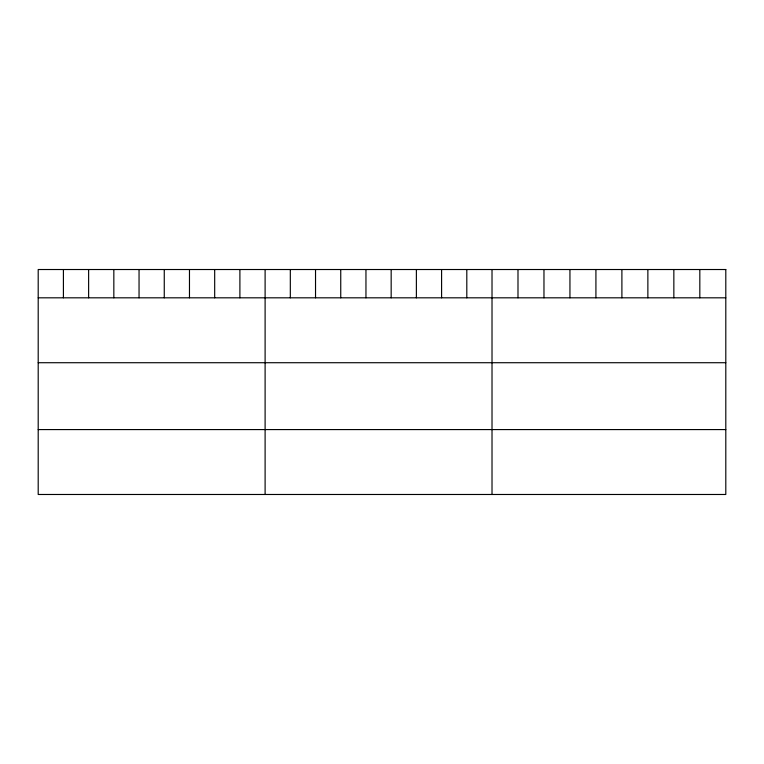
<?xml version="1.0" encoding="UTF-8"?>
<svg xmlns="http://www.w3.org/2000/svg" width="764" height="764" viewBox="0 0 764 764"><rect width="100%" height="100%" fill="white"/><g stroke="black" fill="none" stroke-linecap="round" stroke-linejoin="round"><path stroke-width="1.15" d="M38.2 297.817L725.8 297.817M38.2 362.719L725.8 362.719M38.2 429.578L725.8 429.578M699.824 269.52L699.824 297.817M673.848 269.52L673.848 297.817M647.872 269.52L647.872 297.817M621.896 269.52L621.896 297.817M595.92 269.52L595.92 297.817M569.944 269.52L569.944 297.817M543.968 269.52L543.968 297.817M517.992 269.52L517.992 297.817M492.016 269.52L492.016 494.48M466.804 269.52L466.804 297.817M441.592 269.52L441.592 297.817M416.38 269.52L416.38 297.817M391.168 269.52L391.168 297.817M365.956 269.52L365.956 297.817M340.744 269.52L340.744 297.817M315.532 269.52L315.532 297.817M290.32 269.52L290.32 297.817M265.108 269.52L265.108 494.48M239.896 269.52L239.896 297.817M214.684 269.52L214.684 297.817M189.472 269.52L189.472 297.817M164.26 269.52L164.26 297.817M139.048 269.52L139.048 297.817M113.836 269.52L113.836 297.817M88.624 269.52L88.624 297.817M63.412 269.52L63.412 297.817M725.8 269.52L38.2 269.52L38.2 494.48L725.8 494.48L725.8 269.52"/></g></svg>
